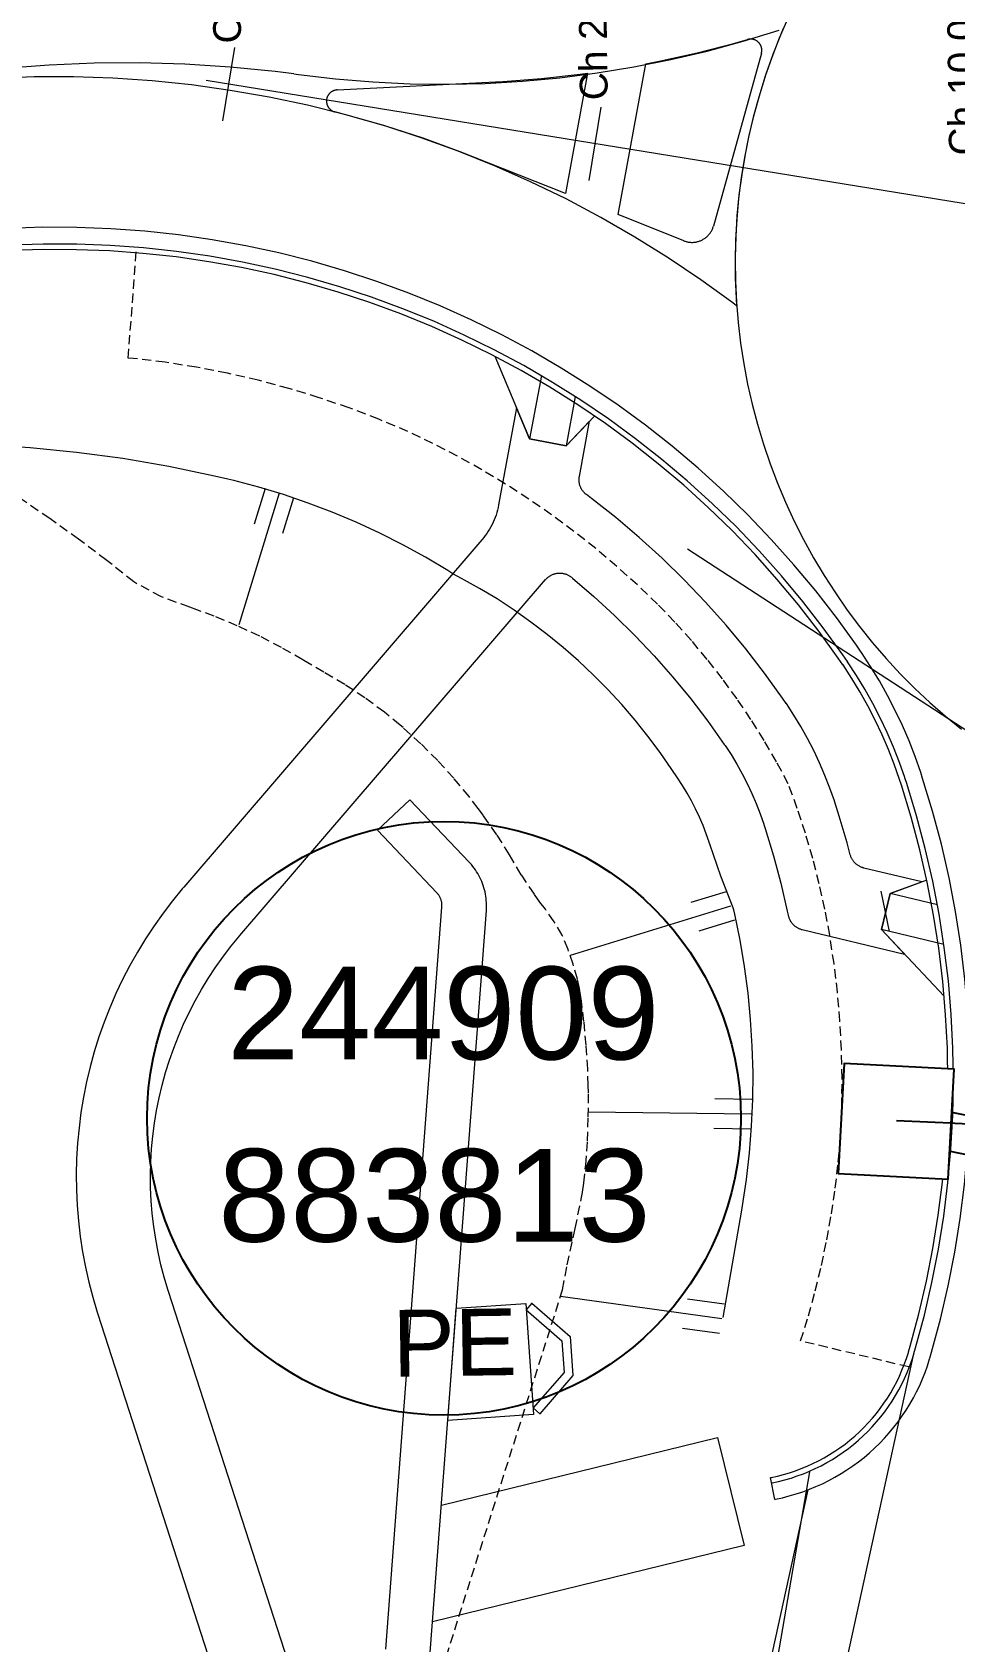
# Model space of a CAD drawing. Header units: metres. Extents: x 268878 to 269469, y 6087458 to 6088814.
# Drawn here: x 269120.67 to 269145.53, y 6087919.22 to 6087962.59 of the extents above; entities that cross this region are included whole.
import ezdxf
from ezdxf.enums import TextEntityAlignment as Align

# ---------------------------------------------------------------- set-up
doc = ezdxf.new("R2010")
doc.units = ezdxf.units.M
doc.linetypes.add('DASHED2', pattern=[0.375, 0.25, -0.125])
doc.linetypes.add('IE Trench LV', pattern=[6.5, 5, -1.5])
doc.layers.get('0').update_dxf_attribs({"color": 6})
doc.layers.add('Cadastre Developer_SP_NEW', color=2, linetype='Continuous', lineweight=5)
for name, color, linetype in [('Duct_SP_NEW', 2, 'Continuous'), ('Equip_SP_SL_NEW', 2, 'Continuous'), ('Mains_LV_New_R9', 2, 'Continuous'), ('Notes_SL_MISC', 7, 'Continuous'), ('Notes_SP_MISC', 7, 'Continuous'), ('SupportsUG_SP_LV_SL_NEW', 2, 'Continuous'), ('Trench_SP_NEW', 2, 'Continuous')]:
    doc.layers.add(name, color=color, linetype=linetype)
doc.styles.add('AGI32-Arial', font='arial.ttf')
doc.styles.add('POLE_LABEL', font='arial.ttf')
doc.styles.add('SL_LABEL', font='arial.ttf')
doc.styles.get("Standard").update_dxf_attribs({"font": 'arial.ttf'})
doc.linetypes.add('Cable 4', pattern='A,5.25,-0.1,["o",Standard,S=2,R=0,X=1.2,Y=-0.7],-4', length=9.35)

# ---------------------------------------------------------------- blocks, each defined once
blk = doc.blocks.new('COLUMN_NEW')
for tag, height, flags, p in [('ASSET_NUM', 2.5, 8, (2, 2)), ('STREETNAME', 0.2, 9, (1.5, -2)), ('LOCATION', 0.2, 9, (1.5, -2.2)), ('NOTES', 0.2, 9, (1.5, -2.4)), ('LABEL_ALIGNMENT', 0.2, 9, (1.5, -2.6)), ('Z', 0.2, 1, (1.5, -2.8))]:
    blk.add_attdef(tag, text='', height=height, dxfattribs=dict(flags=flags)).set_placement(p, align=Align.MIDDLE_LEFT)
blk.add_wipeout([(-1.485, -1.485), (1.485, -1.485), (1.485, 1.485), (-1.485, 1.485)])
at = {"lineweight": -3}
blk.add_lwpolyline([(-1.485, -1.485), (1.485, -1.485), (1.485, 1.485), (-1.485, 1.485)], close=True, dxfattribs=at)
at = {"style": 'POLE_LABEL', "flags": 9}
blk.add_attdef('STRUCTURE_PLANT_NUMBER', text='', height=0.2, dxfattribs=at).set_placement((1.5, 0.242), align=Align.MIDDLE_LEFT)
at = {"flags": 9}
for tag, p in [('STREET_CODE', (1.5, 0)), ('OWNED_BY', (1.5, -0.4)), ('COLUMN_TYPE', (1.5, -0.2)), ('OPERATED_BY', (1.5, -0.6)), ('MAINTAINED_BY', (1.5, -0.8)), ('STATE', (1.5, -1)), ('USAGE', (1.5, -1.2)), ('LEGEND', (1.5, -1.4)), ('SUBURB', (1.5, -1.8)), ('PARENT', (1.5, -1.6))]:
    blk.add_attdef(tag, text='', height=0.2, dxfattribs=at).set_placement(p, align=Align.MIDDLE_LEFT)
blk = doc.blocks.new('SL_LANTERN_NEW')
blk.add_line((0, 0), (0, 0))
for tag, p, flags in [('Z', (0, 0), 1), ('OPERATED_BY', (0, -9.607), 9)]:
    blk.add_attdef(tag, p, '', height=0.2, dxfattribs=dict(flags=flags))
at = {"style": 'SL_LABEL', "flags": 9}
blk.add_attdef('STREET_CODE', text='', height=0.2, dxfattribs=at).set_placement((0, -0.2), align=Align.MIDDLE_LEFT)
for tag, height, flags, p in [('CONSTRUCTED_VOLTAGE', 0.2, 9, (0, -0.4)), ('CONTROL_TYPE', 0.2, 9, (0, -0.6)), ('LANTERN_PURPOSE', 0.2, 9, (0, -0.8)), ('OPERATING_VOLTAGE', 0.2, 9, (0, -1.4)), ('LANTERN_TYPE', 0.2, 9, (0, -1)), ('NO_PHASES', 0.2, 9, (0, -1.2)), ('ORIENTATION', 0.2, 9, (0, -1.6)), ('OWNED_BY', 0.2, 9, (0, -1.8)), ('LNUMBER', 2.5, 8, (1.2, -2.8)), ('STATE', 0.2, 9, (0, -2)), ('USAGE', 0.2, 9, (0, -2.2)), ('CEXIST', 0.2, 9, (0, -2.4)), ('CNEW', 0.2, 9, (0, -2.6)), ('CNUMBER', 0.2, 9, (0, -2.8)), ('CREMOVE', 0.2, 9, (0, -3)), ('CREPLACE', 0.2, 9, (0, -3.2)), ('LKINGHEIGHT', 0.2, 9, (0, -3.4)), ('LBRACKET', 0.2, 9, (0, -3.6)), ('LBRACKETVOCAB', 0.2, 9, (0, -3.8)), ('LCATEGORY', 0.2, 9, (0, -4)), ('LCHARGE1', 0.2, 9, (0, -4.2)), ('LCHARGE1PERCENT', 0.2, 9, (0, -4.4)), ('LCHARGE2', 0.2, 9, (0, -4.6)), ('LCHARGE2PERCENT', 0.2, 9, (0, -4.8)), ('LCHARGE3', 0.2, 9, (0, -5)), ('LCHARGE3PERCENT', 0.2, 9, (0, -5.2)), ('LEXIST', 0.2, 9, (0, -5.4)), ('LLAMP', 0.2, 9, (0, -5.6)), ('LLAMPVOCAB', 0.2, 9, (0, -5.8)), ('LMAST', 0.2, 9, (0, -6)), ('LMASTVOCAB', 0.2, 9, (0, -6.2)), ('LNEW', 0.2, 9, (0, -6.4)), ('LANTNUMBER', 0.2, 9, (0, -6.6)), ('LOUTREACH', 0.2, 9, (0, -7)), ('LOUTREACHVOCAB', 0.2, 9, (0, -7.2)), ('LRATECODE', 0.2, 9, (0, -7.4)), ('LREMOVE', 0.2, 9, (0, -7.6)), ('LREPLACE', 0.2, 9, (0, -7.8)), ('LTYPE', 0.2, 9, (0, -8)), ('LTYPEVOCAB', 0.2, 9, (0, -8.2)), ('SUBURB', 0.2, 9, (0, -8.6)), ('LEGEND', 0.2, 9, (0, -8.4)), ('STREETNAME', 0.2, 9, (0, -8.8)), ('LOCATION', 0.2, 9, (0, -9)), ('NOTES', 0.2, 9, (0, -9.2)), ('MAINTAINED_BY', 0.2, 9, (0, -9.863))]:
    blk.add_attdef(tag, text='', height=height, dxfattribs=dict(flags=flags)).set_placement(p, align=Align.MIDDLE_LEFT)
blk.add_wipeout([(0, 6.468), (1.458, 5.676), (2.25, 4.218), (1.458, 2.759), (0, 1.865), (-1.459, 2.759), (-2.25, 4.218), (-1.459, 5.676)])
for p, q in [((0, 5.718), (0, 6.468)), ((-1.459, 5.676), (-1.061, 5.278)), ((1.458, 5.676), (1.06, 5.278)), ((-2.25, 4.218), (-1.5, 4.218)), ((1.5, 4.218), (2.25, 4.218)), ((-1.459, 2.759), (-1.061, 3.157)), ((1.458, 2.759), (1.06, 3.157)), ((0, 0), (0, 2.721))]:
    blk.add_line(p, q)
blk.add_circle((0, 4.218), 1.5)
at = {"style": 'SL_LABEL', "flags": 8}
blk.add_attdef('ASSET_NUM', text='', height=2.5, dxfattribs=at).set_placement((2, 2), align=Align.MIDDLE_LEFT)

msp = doc.modelspace()

# ---------------------------------------------------------------- linework, layer by layer
at = {"layer": 'Cadastre Developer_SP_NEW', "color": 251, "linetype": 'Continuous', "lineweight": 0}
for p, q in [((269136.45986, 6087957.67501), (269137.20916, 6087961.73985)), ((269140.31985, 6087962.02518), (269139.02754, 6087957.36789)), ((269155.58263, 6087956.38126), (269125.35379, 6087961.28889)), ((269128.88347, 6087961.03534), (269133.15223, 6087961.25371)), ((269135.63686, 6087961.48472), (269135.03893, 6087958.24106)), ((269135.03893, 6087958.24106), (269132.54295, 6087959.23538)), ((269138.22733, 6087956.97092), (269136.45986, 6087957.67501)), ((269133.13531, 6087953.85828), (269134.07452, 6087951.63026)), ((269134.38918, 6087953.33719), (269134.07452, 6087951.63026)), ((269135.30245, 6087952.77532), (269135.05796, 6087951.44898)), ((269135.05796, 6087951.44898), (269135.82368, 6087952.24895)), ((269134.07452, 6087951.63026), (269135.05796, 6087951.44898)), ((269127.32728, 6087950.1685), (269126.23517, 6087946.62346)), ((269126.94751, 6087950.29439), (269126.65303, 6087949.3385)), ((269127.70705, 6087950.04261), (269127.41257, 6087949.08672)), ((269148.4916, 6087942.04722), (269138.33169, 6087948.65734)), ((269130.84842, 6087941.90947), (269129.97726, 6087941.08419)), ((269132.44603, 6087940.22307), (269130.84842, 6087941.90947)), ((269131.57488, 6087939.39778), (269129.97726, 6087941.08419)), ((269144.77699, 6087939.74179), (269143.7878, 6087939.3848)), ((269139.37396, 6087939.42926), (269138.41804, 6087939.13487)), ((269143.53795, 6087939.44458), (269143.76512, 6087938.36199)), ((269143.7878, 6087939.3848), (269143.55507, 6087938.41225)), ((269145.06152, 6087939.08), (269143.7878, 6087939.3848)), ((269130.19961, 6087919.02098), (269131.71047, 6087939.01624)), ((269131.3962, 6087918.93057), (269132.90706, 6087938.92583)), ((269139.48356, 6087939.04448), (269135.16423, 6087937.71427)), ((269139.59317, 6087938.65969), (269138.63724, 6087938.3653)), ((269143.55507, 6087938.41225), (269145.24542, 6087936.61473)), ((269145.23625, 6087938.00995), (269143.55507, 6087938.41225)), ((269140.0611, 6087933.83448), (269139.06097, 6087933.84772)), ((269140.04731, 6087933.43463), (269135.6558, 6087933.49276)), ((269140.03351, 6087933.03478), (269139.03337, 6087933.04801)), ((269139.29309, 6087927.95472), (269139.79301, 6087930.84552)), ((269134.13508, 6087928.33873), (269133.98195, 6087928.16232)), ((269134.13508, 6087928.33873), (269135.16837, 6087927.44181)), ((269139.25169, 6087927.91696), (269134.9048, 6087928.52178)), ((269139.31524, 6087928.31197), (269138.32455, 6087928.44981)), ((269135.16837, 6087927.44181), (269135.24216, 6087926.39748)), ((269139.18814, 6087927.52195), (269138.19746, 6087927.65979)), ((269138.51028, 6087899.95456), (269144.41725, 6087926.93677)), ((269135.24216, 6087926.39748), (269134.34524, 6087925.36418)), ((269134.16883, 6087925.51731), (269134.34524, 6087925.36418)), ((269131.69627, 6087922.90174), (269139.14062, 6087924.72568)), ((269139.14062, 6087924.72568), (269139.85453, 6087921.81186)), ((269141.61843, 6087923.79596), (269137.52491, 6087900.12497)), ((269140.67966, 6087923.05583), (269140.56447, 6087923.64466)), ((269136.59175, 6087900.54305), (269141.57648, 6087923.31262)), ((269139.85453, 6087921.81186), (269131.45848, 6087919.75475))]:
    msp.add_line(p, q, dxfattribs=at)
at = {"layer": 'Cadastre Developer_SP_NEW', "color": 251, "linetype": 'DASHED2', "lineweight": 0}
for p, q in [((269123.25802, 6087953.80698), (269123.47877, 6087956.79885)), ((269123.40284, 6087953.80264), (269123.25802, 6087953.80698)), ((269124.24964, 6087953.69806), (269123.40284, 6087953.80264)), ((269125.09234, 6087953.56441), (269124.24964, 6087953.69806)), ((269125.92994, 6087953.40182), (269125.09234, 6087953.56441)), ((269126.76145, 6087953.2105), (269125.92994, 6087953.40182)), ((269127.58588, 6087952.99068), (269126.76145, 6087953.2105)), ((269128.40225, 6087952.74261), (269127.58588, 6087952.99068)), ((269129.2096, 6087952.46659), (269128.40225, 6087952.74261)), ((269130.00698, 6087952.16295), (269129.2096, 6087952.46659)), ((269130.79353, 6087951.832), (269130.00698, 6087952.16295)), ((269131.46774, 6087951.50944), (269130.79353, 6087951.832)), ((269132.13136, 6087951.16562), (269131.46774, 6087951.50944)), ((269132.78373, 6087950.80088), (269132.13136, 6087951.16562)), ((269133.42417, 6087950.4156), (269132.78373, 6087950.80088)), ((269134.05204, 6087950.01016), (269133.42417, 6087950.4156)), ((269134.66672, 6087949.58497), (269134.05204, 6087950.01016)), ((269135.26757, 6087949.14046), (269134.66672, 6087949.58497)), ((269135.85399, 6087948.67709), (269135.26757, 6087949.14046)), ((269136.42539, 6087948.19531), (269135.85399, 6087948.67709)), ((269136.98119, 6087947.69561), (269136.42539, 6087948.19531)), ((269137.52079, 6087947.17855), (269136.98119, 6087947.69561)), ((269137.98442, 6087946.69805), (269137.52079, 6087947.17855)), ((269138.43115, 6087946.20179), (269137.98442, 6087946.69805)), ((269138.86043, 6087945.69037), (269138.43115, 6087946.20179)), ((269139.27175, 6087945.16439), (269138.86043, 6087945.69037)), ((269139.66463, 6087944.6245), (269139.27175, 6087945.16439)), ((269140.03858, 6087944.07133), (269139.66463, 6087944.6245)), ((269140.39316, 6087943.50555), (269140.03858, 6087944.07133)), ((269140.72794, 6087942.92783), (269140.39316, 6087943.50555)), ((269141.04261, 6087942.33873), (269140.72794, 6087942.92783)), ((269141.28521, 6087941.67601), (269141.04261, 6087942.33873)), ((269141.5056, 6087941.00559), (269141.28521, 6087941.67601)), ((269141.70355, 6087940.32819), (269141.5056, 6087941.00559)), ((269141.87883, 6087939.64458), (269141.70355, 6087940.32819)), ((269142.03125, 6087938.95552), (269141.87883, 6087939.64458)), ((269142.16062, 6087938.26185), (269142.03125, 6087938.95552)), ((269142.27688, 6087937.494), (269142.16062, 6087938.26185)), ((269142.36832, 6087936.72279), (269142.27688, 6087937.494)), ((269142.43487, 6087935.94904), (269142.36832, 6087936.72279)), ((269142.47644, 6087935.17355), (269142.43487, 6087935.94904)), ((269142.49299, 6087934.39712), (269142.47644, 6087935.17355)), ((269142.4845, 6087933.62055), (269142.49299, 6087934.39712)), ((269142.451, 6087932.84469), (269142.4845, 6087933.62055)), ((269142.39108, 6087932.14247), (269142.451, 6087932.84469)), ((269142.30973, 6087931.44241), (269142.39108, 6087932.14247)), ((269142.20703, 6087930.74516), (269142.30973, 6087931.44241)), ((269142.08306, 6087930.05138), (269142.20703, 6087930.74516)), ((269141.93794, 6087929.36172), (269142.08306, 6087930.05138)), ((269141.77181, 6087928.67681), (269141.93794, 6087929.36172)), ((269141.58483, 6087927.99729), (269141.77181, 6087928.67681)), ((269134.13508, 6087928.33873), (269134.13444, 6087928.34772)), ((269141.37714, 6087927.32384), (269141.58483, 6087927.99729)), ((269144.2926, 6087926.62247), (269141.37714, 6087927.32384)), ((269134.34524, 6087925.36418), (269134.34588, 6087925.35518))]:
    msp.add_line(p, q, dxfattribs=at)
at = {"layer": 'Cadastre Developer_SP_NEW', "color": 251, "linetype": 'Continuous', "lineweight": 0}
for points in [[(269141.01949, 6087962.93988, 0), (269140.7993, 6087962.42664, 0), (269140.59716, 6087961.90602, 0), (269140.41332, 6087961.37867, 0), (269140.24798, 6087960.84523, 0), (269140.10137, 6087960.30634, 0), (269139.97365, 6087959.76266, 0), (269139.86499, 6087959.21486, 0), (269139.77551, 6087958.6636, 0), (269139.70532, 6087958.10955, 0), (269139.65451, 6087957.55339, 0), (269139.62315, 6087956.99579, 0), (269139.61126, 6087956.43744, 0), (269139.61886, 6087955.87901, 0), (269139.64595, 6087955.32119, 0), (269139.69249, 6087954.76466, 0), (269139.75842, 6087954.21009, 0), (269139.84367, 6087953.65815, 0), (269139.94813, 6087953.10953, 0), (269140.07167, 6087952.56489, 0), (269140.21415, 6087952.02489, 0), (269140.37538, 6087951.4902, 0), (269140.55518, 6087950.96145, 0), (269140.75331, 6087950.4393, 0), (269140.96956, 6087949.92439, 0), (269141.20364, 6087949.41733, 0), (269141.45527, 6087948.91876, 0), (269141.72415, 6087948.42927, 0), (269142.00995, 6087947.94946, 0), (269142.31232, 6087947.47992, 0), (269142.63089, 6087947.02121, 0), (269142.96528, 6087946.57391, 0), (269143.31507, 6087946.13855, 0), (269143.67984, 6087945.71565, 0), (269144.05916, 6087945.30575, 0), (269144.45254, 6087944.90934, 0), (269144.85952, 6087944.52689, 0), (269145.2796, 6087944.15888, 0), (269145.71227, 6087943.80576, 0)], [(269140.90874, 6087962.6889, 0), (269140.83345, 6087962.51058, 0), (269140.62836, 6087961.99112, 0), (269140.44153, 6087961.46482, 0), (269140.27318, 6087960.93232, 0), (269140.12351, 6087960.39427, 0), (269139.99271, 6087959.85133, 0), (269139.88095, 6087959.30415, 0), (269139.78834, 6087958.7534, 0), (269139.71501, 6087958.19976, 0), (269139.66105, 6087957.6439, 0), (269139.62653, 6087957.08649, 0), (269139.61147, 6087956.52821, 0), (269139.61591, 6087955.96975, 0), (269139.63984, 6087955.41179, 0), (269139.65267, 6087955.21865, 0), (269139.65267, 6087955.21865, 0), (269139.55039, 6087955.29586, 0), (269138.69142, 6087955.91824, 0), (269137.81126, 6087956.51027, 0), (269136.91098, 6087957.07123, 0), (269135.99166, 6087957.60042, 0), (269135.05444, 6087958.09721, 0), (269134.10045, 6087958.56098, 0), (269133.13086, 6087958.99118, 0), (269132.14684, 6087959.38728, 0), (269131.1496, 6087959.74879, 0), (269130.14035, 6087960.07528, 0), (269129.12032, 6087960.36635, 0), (269128.09076, 6087960.62165, 0), (269127.05291, 6087960.84086, 0), (269126.00804, 6087961.02371, 0), (269124.95743, 6087961.16999, 0), (269123.90235, 6087961.27951, 0), (269122.8441, 6087961.35214, 0), (269121.78395, 6087961.3878, 0), (269120.7232, 6087961.38643, 0), (269119.66315, 6087961.34805, 0)], [(269127.72345, 6087961.46861, 0), (269127.84233, 6087961.45226, 0), (269128.84461, 6087961.3343, 0), (269129.85039, 6087961.25139, 0), (269130.85845, 6087961.20363, 0), (269131.86757, 6087961.19108, 0), (269132.87651, 6087961.21376, 0), (269133.88404, 6087961.27164, 0), (269134.88894, 6087961.36464, 0), (269135.88999, 6087961.49266, 0), (269136.88595, 6087961.65553, 0), (269137.87562, 6087961.85307, 0), (269138.8578, 6087962.08502, 0), (269139.83128, 6087962.35111, 0), (269140.79489, 6087962.65101, 0)], [(269137.20916, 6087961.73985, 0), (269137.56339, 6087961.80924, 0), (269138.586, 6087962.03459, 0), (269139.60013, 6087962.29549, 0), (269139.9475, 6087962.3936, 0)], [(269140.31985, 6087962.02518, 0), (269140.32096, 6087962.02929, 0), (269140.32344, 6087962.03946, 0), (269140.32556, 6087962.04972, 0), (269140.32733, 6087962.06004, 0), (269140.32873, 6087962.07041, 0), (269140.32977, 6087962.08083, 0), (269140.33044, 6087962.09128, 0), (269140.33075, 6087962.10175, 0), (269140.3307, 6087962.11222, 0), (269140.33028, 6087962.12269, 0), (269140.32949, 6087962.13313, 0), (269140.32834, 6087962.14354, 0), (269140.32683, 6087962.1539, 0), (269140.32496, 6087962.1642, 0), (269140.32272, 6087962.17443, 0), (269140.32014, 6087962.18458, 0), (269140.3172, 6087962.19463, 0), (269140.31391, 6087962.20457, 0), (269140.31028, 6087962.21439, 0), (269140.3063, 6087962.22408, 0), (269140.30199, 6087962.23362, 0), (269140.29735, 6087962.24301, 0), (269140.29239, 6087962.25223, 0), (269140.2871, 6087962.26127, 0), (269140.28151, 6087962.27012, 0), (269140.2756, 6087962.27877, 0), (269140.2694, 6087962.28721, 0), (269140.26291, 6087962.29543, 0), (269140.25614, 6087962.30341, 0), (269140.24909, 6087962.31116, 0), (269140.24178, 6087962.31865, 0), (269140.23421, 6087962.32588, 0), (269140.22639, 6087962.33285, 0), (269140.21833, 6087962.33954, 0), (269140.21005, 6087962.34594, 0), (269140.20154, 6087962.35205, 0), (269140.19283, 6087962.35786, 0), (269140.18392, 6087962.36336, 0), (269140.17482, 6087962.36855, 0), (269140.16555, 6087962.37342, 0), (269140.15612, 6087962.37796, 0), (269140.14653, 6087962.38216, 0), (269140.1368, 6087962.38604, 0), (269140.12694, 6087962.38956, 0), (269140.11696, 6087962.39275, 0), (269140.10688, 6087962.39558, 0), (269140.09671, 6087962.39806, 0), (269140.08645, 6087962.40018, 0), (269140.07613, 6087962.40195, 0), (269140.06576, 6087962.40335, 0), (269140.05534, 6087962.40439, 0), (269140.04489, 6087962.40506, 0), (269140.03442, 6087962.40537, 0), (269140.02395, 6087962.40532, 0), (269140.01348, 6087962.4049, 0), (269140.00304, 6087962.40411, 0), (269139.99263, 6087962.40296, 0), (269139.98227, 6087962.40145, 0), (269139.97197, 6087962.39957, 0), (269139.96174, 6087962.39734, 0), (269139.95159, 6087962.39476, 0), (269139.9475, 6087962.3936, 0)], [(269127.72345, 6087961.46861, 0), (269127.22043, 6087961.53079, 0), (269126.00466, 6087961.65069, 0), (269124.78544, 6087961.72809, 0), (269123.56427, 6087961.76289, 0), (269122.34262, 6087961.75506, 0), (269121.122, 6087961.70459, 0), (269119.90387, 6087961.61155, 0), (269118.68974, 6087961.47606, 0), (269117.48108, 6087961.29828, 0), (269116.27935, 6087961.07842, 0), (269115.08603, 6087960.81676, 0), (269113.90257, 6087960.51361, 0), (269112.73042, 6087960.16935, 0), (269112.24778, 6087960.01455, 0)], [(269133.15223, 6087961.25371, 0), (269133.35277, 6087961.26464, 0), (269134.39695, 6087961.34337, 0), (269135.43775, 6087961.4585, 0), (269135.63686, 6087961.48472, 0)], [(269128.88347, 6087961.03534, 0), (269128.88151, 6087961.03523, 0), (269128.87107, 6087961.03445, 0), (269128.86066, 6087961.0333, 0), (269128.8503, 6087961.03179, 0), (269128.84, 6087961.02991, 0), (269128.82977, 6087961.02768, 0), (269128.81962, 6087961.02509, 0), (269128.80957, 6087961.02215, 0), (269128.79963, 6087961.01887, 0), (269128.78981, 6087961.01523, 0), (269128.78012, 6087961.01126, 0), (269128.77058, 6087961.00695, 0), (269128.76119, 6087961.00231, 0), (269128.75197, 6087960.99734, 0), (269128.74293, 6087960.99206, 0), (269128.73408, 6087960.98646, 0), (269128.72543, 6087960.98056, 0), (269128.71699, 6087960.97436, 0), (269128.70877, 6087960.96787, 0), (269128.70079, 6087960.9611, 0), (269128.69304, 6087960.95405, 0), (269128.68555, 6087960.94674, 0), (269128.67831, 6087960.93917, 0), (269128.67135, 6087960.93135, 0), (269128.66466, 6087960.92329, 0), (269128.65826, 6087960.915, 0), (269128.65215, 6087960.9065, 0), (269128.64634, 6087960.89779, 0), (269128.64083, 6087960.88888, 0), (269128.63565, 6087960.87978, 0), (269128.63078, 6087960.87051, 0), (269128.62624, 6087960.86108, 0), (269128.62203, 6087960.85149, 0), (269128.61816, 6087960.84176, 0), (269128.61463, 6087960.8319, 0), (269128.61145, 6087960.82192, 0), (269128.60861, 6087960.81184, 0), (269128.60614, 6087960.80167, 0), (269128.60401, 6087960.79141, 0), (269128.60225, 6087960.78109, 0), (269128.60085, 6087960.77071, 0), (269128.59981, 6087960.76029, 0), (269128.59913, 6087960.74985, 0), (269128.59882, 6087960.73938, 0), (269128.59888, 6087960.72891, 0), (269128.5993, 6087960.71844, 0), (269128.60008, 6087960.708, 0), (269128.60123, 6087960.69759, 0), (269128.60275, 6087960.68723, 0), (269128.60462, 6087960.67693, 0), (269128.60685, 6087960.6667, 0), (269128.60944, 6087960.65655, 0), (269128.61238, 6087960.6465, 0), (269128.61567, 6087960.63656, 0), (269128.6193, 6087960.62674, 0), (269128.62327, 6087960.61705, 0), (269128.62758, 6087960.60751, 0), (269128.63222, 6087960.59812, 0), (269128.63719, 6087960.5889, 0), (269128.64247, 6087960.57986, 0), (269128.64807, 6087960.57101, 0), (269128.65397, 6087960.56236, 0), (269128.66017, 6087960.55392, 0), (269128.66666, 6087960.5457, 0), (269128.67343, 6087960.53772, 0), (269128.68048, 6087960.52997, 0), (269128.68779, 6087960.52248, 0), (269128.69537, 6087960.51524, 0), (269128.70318, 6087960.50828, 0), (269128.71124, 6087960.50159, 0), (269128.71953, 6087960.49519, 0), (269128.72803, 6087960.48908, 0), (269128.73674, 6087960.48327, 0), (269128.74565, 6087960.47777, 0), (269128.75475, 6087960.47258, 0), (269128.76402, 6087960.46771, 0), (269128.77346, 6087960.46317, 0), (269128.78304, 6087960.45896, 0), (269128.79277, 6087960.45509, 0), (269128.80263, 6087960.45156, 0), (269128.81261, 6087960.44838, 0), (269128.82269, 6087960.44555, 0), (269128.82459, 6087960.44505, 0)], [(269132.54295, 6087959.23538, 0), (269132.19844, 6087959.37018, 0), (269131.20474, 6087959.73227, 0), (269130.19901, 6087960.05947, 0), (269129.18247, 6087960.35136, 0), (269128.82459, 6087960.44505, 0)], [(269143.01187, 6087945.88322, 0), (269142.88196, 6087946.07181, 0), (269142.34585, 6087946.81486, 0), (269141.78415, 6087947.53874, 0), (269141.19752, 6087948.24257, 0), (269140.58668, 6087948.92551, 0), (269139.95239, 6087949.5867, 0), (269139.2954, 6087950.22537, 0), (269138.61652, 6087950.84071, 0), (269137.91659, 6087951.43198, 0), (269137.19644, 6087951.99847, 0), (269136.45696, 6087952.53948, 0), (269135.69906, 6087953.05435, 0), (269134.92364, 6087953.54246, 0), (269134.13167, 6087954.00321, 0), (269133.32409, 6087954.43604, 0), (269132.5019, 6087954.84042, 0), (269131.6661, 6087955.21586, 0), (269130.81771, 6087955.56191, 0), (269129.95776, 6087955.87813, 0), (269129.08729, 6087956.16415, 0), (269128.20737, 6087956.41962, 0), (269127.31908, 6087956.64422, 0), (269126.42348, 6087956.83769, 0), (269125.52168, 6087956.99978, 0), (269124.61477, 6087957.1303, 0), (269123.70386, 6087957.22909, 0), (269122.79006, 6087957.29603, 0), (269121.87447, 6087957.33103, 0), (269120.95823, 6087957.33406, 0), (269120.04243, 6087957.30512, 0)], [(269138.22733, 6087956.97092, 0), (269138.22837, 6087956.9705, 0), (269138.24797, 6087956.96313, 0), (269138.26782, 6087956.95645, 0), (269138.28788, 6087956.95046, 0), (269138.30815, 6087956.94517, 0), (269138.32859, 6087956.9406, 0), (269138.34917, 6087956.93674, 0), (269138.36988, 6087956.93361, 0), (269138.39068, 6087956.93119, 0), (269138.41156, 6087956.92951, 0), (269138.43248, 6087956.92855, 0), (269138.45342, 6087956.92833, 0), (269138.47436, 6087956.92883, 0), (269138.49526, 6087956.93007, 0), (269138.51611, 6087956.93204, 0), (269138.53688, 6087956.93473, 0), (269138.55754, 6087956.93814, 0), (269138.57808, 6087956.94228, 0), (269138.59845, 6087956.94713, 0), (269138.61864, 6087956.95268, 0), (269138.63863, 6087956.95894, 0), (269138.65838, 6087956.96589, 0), (269138.67788, 6087956.97353, 0), (269138.69711, 6087956.98184, 0), (269138.71603, 6087956.99082, 0), (269138.73462, 6087957.00045, 0), (269138.75287, 6087957.01073, 0), (269138.77075, 6087957.02164, 0), (269138.78824, 6087957.03316, 0), (269138.80531, 6087957.04529, 0), (269138.82195, 6087957.058, 0), (269138.83814, 6087957.07129, 0), (269138.85385, 6087957.08514, 0), (269138.86907, 6087957.09953, 0), (269138.88378, 6087957.11443, 0), (269138.89796, 6087957.12985, 0), (269138.91159, 6087957.14574, 0), (269138.92466, 6087957.16211, 0), (269138.93715, 6087957.17892, 0), (269138.94905, 6087957.19615, 0), (269138.96034, 6087957.21379, 0), (269138.971, 6087957.23182, 0), (269138.98103, 6087957.2502, 0), (269138.99042, 6087957.26893, 0), (269138.99914, 6087957.28797, 0), (269139.00719, 6087957.3073, 0), (269139.01457, 6087957.3269, 0), (269139.02125, 6087957.34675, 0), (269139.02724, 6087957.36682, 0), (269139.02754, 6087957.36789, 0)], [(269142.64017, 6087945.62956, 0), (269142.51448, 6087945.81207, 0), (269141.98766, 6087946.54244, 0), (269141.43568, 6087947.25399, 0), (269140.8592, 6087947.94583, 0), (269140.25893, 6087948.61714, 0), (269139.63559, 6087949.26709, 0), (269138.98995, 6087949.89489, 0), (269138.3228, 6087950.49977, 0), (269137.63494, 6087951.08101, 0), (269136.92721, 6087951.63788, 0), (269136.20048, 6087952.16971, 0), (269135.45564, 6087952.67586, 0), (269134.69358, 6087953.1557, 0), (269133.91524, 6087953.60866, 0), (269133.12157, 6087954.03417, 0), (269132.31353, 6087954.43173, 0), (269131.49211, 6087954.80085, 0), (269130.6583, 6087955.14107, 0), (269129.81313, 6087955.45199, 0), (269128.95763, 6087955.73322, 0), (269128.09283, 6087955.98443, 0), (269127.21979, 6087956.2053, 0), (269126.33957, 6087956.39556, 0), (269125.45325, 6087956.555, 0), (269124.56191, 6087956.6834, 0), (269123.66663, 6087956.78062, 0), (269122.7685, 6087956.84653, 0), (269121.86861, 6087956.88106, 0), (269120.96808, 6087956.88416, 0), (269120.06798, 6087956.85583, 0)], [(269142.51627, 6087945.54501, 0), (269142.39198, 6087945.72548, 0), (269141.86826, 6087946.45164, 0), (269141.31952, 6087947.15907, 0), (269140.74643, 6087947.84692, 0), (269140.14967, 6087948.51435, 0), (269139.52999, 6087949.16055, 0), (269138.88814, 6087949.78473, 0), (269138.22489, 6087950.38613, 0), (269137.54105, 6087950.96401, 0), (269136.83747, 6087951.51768, 0), (269136.11499, 6087952.04645, 0), (269135.3745, 6087952.54969, 0), (269134.61689, 6087953.02678, 0), (269133.8431, 6087953.47714, 0), (269133.05406, 6087953.90022, 0), (269132.25074, 6087954.2955, 0), (269131.43411, 6087954.66251, 0), (269130.60517, 6087955.0008, 0), (269129.76492, 6087955.30994, 0), (269128.91441, 6087955.58958, 0), (269128.05465, 6087955.83936, 0), (269127.18669, 6087956.05899, 0), (269126.3116, 6087956.24819, 0), (269125.43044, 6087956.40674, 0), (269124.54429, 6087956.53443, 0), (269123.65422, 6087956.63113, 0), (269122.76131, 6087956.6967, 0), (269121.86666, 6087956.73106, 0), (269120.97136, 6087956.73419, 0), (269120.07649, 6087956.70607, 0)], [(269135.60545, 6087950.12973, 0), (269135.59994, 6087950.13392, 0), (269135.58631, 6087950.14482, 0), (269135.57307, 6087950.15619, 0), (269135.56023, 6087950.16801, 0), (269135.54781, 6087950.18028, 0), (269135.53583, 6087950.19297, 0), (269135.5243, 6087950.20607, 0), (269135.51324, 6087950.21957, 0), (269135.50265, 6087950.23344, 0), (269135.49255, 6087950.24767, 0), (269135.48296, 6087950.26225, 0), (269135.47388, 6087950.27716, 0), (269135.46533, 6087950.29237, 0), (269135.45731, 6087950.30787, 0), (269135.44984, 6087950.32364, 0), (269135.44292, 6087950.33967, 0), (269135.43657, 6087950.35592, 0), (269135.43078, 6087950.37239, 0), (269135.42558, 6087950.38905, 0), (269135.42096, 6087950.40588, 0), (269135.41693, 6087950.42286, 0), (269135.4135, 6087950.43997, 0), (269135.41066, 6087950.45719, 0), (269135.40843, 6087950.4745, 0), (269135.4068, 6087950.49188, 0), (269135.40578, 6087950.5093, 0), (269135.40537, 6087950.52675, 0), (269135.40557, 6087950.5442, 0), (269135.40638, 6087950.56163, 0), (269135.40779, 6087950.57903, 0), (269135.40981, 6087950.59636, 0), (269135.41244, 6087950.61361, 0), (269135.41365, 6087950.62043, 0), (269135.68765, 6087952.10684, 0), (269135.05796, 6087951.44898, 0), (269134.07452, 6087951.63026, 0), (269133.72079, 6087952.4694, 0), (269133.23883, 6087949.85486, 0), (269133.23819, 6087949.8514, 0), (269133.22421, 6087949.783, 0), (269133.20786, 6087949.71513, 0), (269133.18915, 6087949.64788, 0), (269133.16811, 6087949.58131, 0), (269133.14475, 6087949.51553, 0), (269133.11912, 6087949.4506, 0), (269133.09123, 6087949.3866, 0), (269133.06112, 6087949.32361, 0), (269133.02884, 6087949.26172, 0), (269132.99442, 6087949.20098, 0), (269132.95789, 6087949.14149, 0), (269132.91932, 6087949.08331, 0), (269132.87873, 6087949.02651, 0), (269132.83619, 6087948.97116, 0), (269132.79174, 6087948.91733, 0), (269132.78945, 6087948.91465, 0), (269124.7512, 6087939.55168, 0), (269124.71386, 6087939.50797, 0), (269124.44815, 6087939.18417, 0), (269124.19391, 6087938.8513, 0), (269123.95144, 6087938.50976, 0), (269123.72104, 6087938.15997, 0), (269123.50298, 6087937.80234, 0), (269123.29754, 6087937.43733, 0), (269123.10497, 6087937.06536, 0), (269122.92549, 6087936.68691, 0), (269122.75933, 6087936.30242, 0), (269122.60668, 6087935.91236, 0), (269122.46775, 6087935.51722, 0), (269122.34269, 6087935.11747, 0), (269122.23166, 6087934.71359, 0), (269122.13478, 6087934.30609, 0), (269122.05219, 6087933.89546, 0), (269121.98399, 6087933.48219, 0), (269121.93024, 6087933.06679, 0), (269121.89103, 6087932.64977, 0), (269121.86639, 6087932.23164, 0), (269121.85636, 6087931.8129, 0), (269121.86095, 6087931.39407, 0), (269121.88016, 6087930.97565, 0), (269121.91395, 6087930.55816, 0), (269121.9623, 6087930.1421, 0), (269122.02513, 6087929.72798, 0), (269122.10238, 6087929.31631, 0), (269122.19395, 6087928.90758, 0), (269122.29973, 6087928.5023, 0), (269122.41959, 6087928.10096, 0), (269122.43713, 6087928.04621, 0), (269126.60645, 6087915.13969, 0)], [(269125.94192, 6087950.54756, 0), (269125.5809, 6087950.63117, 0), (269124.35063, 6087950.88693, 0), (269123.11218, 6087951.09959, 0), (269121.86707, 6087951.26891, 0), (269120.6168, 6087951.39467, 0), (269119.36291, 6087951.47672, 0), (269118.99267, 6087951.49255, 0)], [(269132.00405, 6087947.99982, 0), (269131.86733, 6087948.08534, 0), (269131.26766, 6087948.44275, 0), (269130.65589, 6087948.77901, 0), (269130.03276, 6087949.09372, 0), (269129.39902, 6087949.38649, 0), (269128.75545, 6087949.65697, 0), (269128.10283, 6087949.90482, 0), (269127.44196, 6087950.12974, 0), (269126.77364, 6087950.33146, 0), (269126.09869, 6087950.50974, 0), (269125.94192, 6087950.54756, 0)], [(269139.57698, 6087938.94346, 0), (269139.55618, 6087938.99479, 0), (269139.22949, 6087939.84566, 0), (269138.9327, 6087940.70741, 0), (269138.91564, 6087940.7601, 0), (269138.91449, 6087940.76358, 0), (269138.83439, 6087940.99256, 0), (269138.74635, 6087941.21861, 0), (269138.65047, 6087941.44145, 0), (269138.54687, 6087941.6608, 0), (269138.43568, 6087941.87641, 0), (269138.31704, 6087942.088, 0), (269138.19108, 6087942.29533, 0), (269138.05796, 6087942.49813, 0), (269138.0559, 6087942.50116, 0), (269137.90844, 6087942.72602, 0), (269137.59369, 6087943.17988, 0), (269137.26328, 6087943.62247, 0), (269136.91764, 6087944.05326, 0), (269136.55717, 6087944.47172, 0), (269136.18231, 6087944.87735, 0), (269135.79353, 6087945.26966, 0), (269135.39129, 6087945.64815, 0), (269134.97609, 6087946.01238, 0), (269134.54843, 6087946.36189, 0), (269134.10883, 6087946.69626, 0), (269133.65783, 6087947.01509, 0), (269133.19598, 6087947.31799, 0), (269132.72384, 6087947.60458, 0), (269132.24198, 6087947.87452, 0), (269132.00405, 6087947.99982, 0)], [(269144.18646, 6087942.49817, 0), (269144.1844, 6087942.50442, 0), (269144.04033, 6087942.91626, 0), (269143.88198, 6087943.32282, 0), (269143.70954, 6087943.72361, 0), (269143.52322, 6087944.11814, 0), (269143.32324, 6087944.50592, 0), (269143.10984, 6087944.88648, 0), (269142.8833, 6087945.25937, 0), (269142.64388, 6087945.62413, 0), (269142.64017, 6087945.62956, 0)], [(269144.61383, 6087942.6391, 0), (269144.61169, 6087942.64557, 0), (269144.46244, 6087943.07224, 0), (269144.29839, 6087943.49344, 0), (269144.11974, 6087943.90865, 0), (269143.9267, 6087944.31738, 0), (269143.71952, 6087944.71912, 0), (269143.49845, 6087945.11339, 0), (269143.26375, 6087945.4997, 0), (269143.01571, 6087945.87758, 0), (269143.01187, 6087945.88322, 0)], [(269144.04401, 6087942.4512, 0), (269144.04197, 6087942.45737, 0), (269143.89963, 6087942.86427, 0), (269143.74318, 6087943.26595, 0), (269143.57281, 6087943.66193, 0), (269143.38872, 6087944.05172, 0), (269143.19114, 6087944.43485, 0), (269142.98031, 6087944.81085, 0), (269142.75648, 6087945.17926, 0), (269142.51994, 6087945.53964, 0), (269142.51627, 6087945.54501, 0)], [(269132.90706, 6087938.92583, 0), (269132.90884, 6087938.95206, 0), (269132.91136, 6087939.01134, 0), (269132.91181, 6087939.07068, 0), (269132.91019, 6087939.13, 0), (269132.9065, 6087939.18922, 0), (269132.90075, 6087939.24828, 0), (269132.89294, 6087939.3071, 0), (269132.88308, 6087939.36561, 0), (269132.87118, 6087939.42375, 0), (269132.85726, 6087939.48143, 0), (269132.84134, 6087939.53859, 0), (269132.82343, 6087939.59516, 0), (269132.80356, 6087939.65108, 0), (269132.78175, 6087939.70626, 0), (269132.75803, 6087939.76065, 0), (269132.73242, 6087939.81418, 0), (269132.70496, 6087939.86678, 0), (269132.67568, 6087939.91839, 0), (269132.64462, 6087939.96895, 0), (269132.61182, 6087940.0184, 0), (269132.5773, 6087940.06667, 0), (269132.54113, 6087940.1137, 0), (269132.50333, 6087940.15944, 0), (269132.46396, 6087940.20384, 0), (269132.44603, 6087940.22307, 0)], [(269131.71047, 6087939.01624, 0), (269131.711, 6087939.02396, 0), (269131.71174, 6087939.04139, 0), (269131.71187, 6087939.05885, 0), (269131.7114, 6087939.07629, 0), (269131.71031, 6087939.09371, 0), (269131.70862, 6087939.11108, 0), (269131.70632, 6087939.12838, 0), (269131.70342, 6087939.14559, 0), (269131.69992, 6087939.16269, 0), (269131.69583, 6087939.17965, 0), (269131.69114, 6087939.19647, 0), (269131.68588, 6087939.21311, 0), (269131.68003, 6087939.22955, 0), (269131.67362, 6087939.24578, 0), (269131.66664, 6087939.26178, 0), (269131.65911, 6087939.27752, 0), (269131.65103, 6087939.29299, 0), (269131.64242, 6087939.30817, 0), (269131.63329, 6087939.32304, 0), (269131.62364, 6087939.33759, 0), (269131.61349, 6087939.35178, 0), (269131.60285, 6087939.36562, 0), (269131.59173, 6087939.37907, 0), (269131.58015, 6087939.39213, 0), (269131.57488, 6087939.39778, 0)], [(269139.79301, 6087930.84552, 0), (269139.81345, 6087930.96585, 0), (269139.91938, 6087931.67704, 0), (269140.00043, 6087932.3915, 0), (269140.05649, 6087933.10835, 0), (269140.08751, 6087933.82672, 0), (269140.09343, 6087934.54574, 0), (269140.07425, 6087935.26452, 0), (269140.03, 6087935.9822, 0), (269139.96074, 6087936.6979, 0), (269139.86653, 6087937.41074, 0), (269139.74751, 6087938.11986, 0), (269139.60381, 6087938.82439, 0), (269139.57698, 6087938.94346, 0)], [(269132.09689, 6087928.20376, 0), (269133.96967, 6087928.33608, 0), (269134.18111, 6087925.34354, 0), (269131.86843, 6087925.18014, 0), (269132.09689, 6087928.20376, 0)], [(269133.98195, 6087928.16232, 0), (269134.94217, 6087927.32883, 0), (269135.00232, 6087926.47753, 0), (269134.16883, 6087925.51731, 0)], [(269140.56447, 6087923.64466, 0), (269140.5839, 6087923.64851, 0), (269140.7493, 6087923.68458, 0), (269140.91334, 6087923.7264, 0), (269141.07582, 6087923.77392, 0), (269141.23655, 6087923.82708, 0), (269141.39532, 6087923.88582, 0), (269141.55194, 6087923.95007, 0), (269141.70623, 6087924.01974, 0), (269141.85799, 6087924.09475, 0), (269142.00704, 6087924.17502, 0), (269142.1532, 6087924.26044, 0), (269142.29629, 6087924.3509, 0), (269142.43613, 6087924.44631, 0), (269142.57256, 6087924.54654, 0), (269142.70541, 6087924.65146, 0), (269142.83452, 6087924.76096, 0), (269142.95972, 6087924.8749, 0), (269143.08088, 6087924.99314, 0), (269143.19783, 6087925.11554, 0), (269143.31044, 6087925.24194, 0), (269143.41857, 6087925.3722, 0), (269143.52209, 6087925.50615, 0), (269143.62087, 6087925.64363, 0), (269143.71479, 6087925.78447, 0), (269143.80374, 6087925.92851, 0), (269143.88761, 6087926.07556, 0), (269143.96629, 6087926.22545, 0), (269144.0397, 6087926.378, 0), (269144.10774, 6087926.53301, 0), (269144.17032, 6087926.69031, 0), (269144.22738, 6087926.84969, 0), (269144.27884, 6087927.01097, 0), (269144.28449, 6087927.02995, 0)], [(269140.59327, 6087923.49745, 0), (269140.6133, 6087923.50142, 0), (269140.78381, 6087923.5386, 0), (269140.95293, 6087923.58172, 0), (269141.12043, 6087923.63071, 0), (269141.28613, 6087923.68552, 0), (269141.44981, 6087923.74607, 0), (269141.61128, 6087923.8123, 0), (269141.77034, 6087923.88413, 0), (269141.92679, 6087923.96147, 0), (269142.08045, 6087924.04421, 0), (269142.23113, 6087924.13227, 0), (269142.37865, 6087924.22554, 0), (269142.52282, 6087924.32389, 0), (269142.66347, 6087924.42722, 0), (269142.80042, 6087924.53539, 0), (269142.93352, 6087924.64828, 0), (269143.0626, 6087924.76574, 0), (269143.1875, 6087924.88764, 0), (269143.30807, 6087925.01382, 0), (269143.42416, 6087925.14413, 0), (269143.53564, 6087925.27842, 0), (269143.64236, 6087925.41651, 0), (269143.74419, 6087925.55824, 0), (269143.84102, 6087925.70344, 0), (269143.93272, 6087925.85193, 0), (269144.01918, 6087926.00353, 0), (269144.1003, 6087926.15806, 0), (269144.17598, 6087926.31532, 0), (269144.24612, 6087926.47513, 0), (269144.31064, 6087926.63729, 0), (269144.36946, 6087926.8016, 0), (269144.42252, 6087926.96787, 0), (269144.42834, 6087926.98744, 0)], [(269140.67966, 6087923.05583, 0), (269140.70149, 6087923.06014, 0), (269140.88736, 6087923.10068, 0), (269141.07169, 6087923.14767, 0), (269141.25427, 6087923.20107, 0), (269141.43488, 6087923.26081, 0), (269141.61329, 6087923.32682, 0), (269141.78929, 6087923.39901, 0), (269141.96267, 6087923.4773, 0), (269142.1332, 6087923.5616, 0), (269142.30069, 6087923.65179, 0), (269142.46493, 6087923.74778, 0), (269142.62573, 6087923.84943, 0), (269142.78287, 6087923.95664, 0), (269142.93618, 6087924.06927, 0), (269143.08546, 6087924.18718, 0), (269143.23054, 6087924.31022, 0), (269143.37123, 6087924.43826, 0), (269143.50737, 6087924.57113, 0), (269143.6388, 6087924.70866, 0), (269143.76534, 6087924.8507, 0), (269143.88684, 6087924.99707, 0), (269144.00317, 6087925.14759, 0), (269144.11417, 6087925.30208, 0), (269144.21971, 6087925.46035, 0), (269144.31966, 6087925.62221, 0), (269144.41391, 6087925.78745, 0), (269144.50233, 6087925.95589, 0), (269144.58481, 6087926.1273, 0), (269144.66127, 6087926.3015, 0), (269144.7316, 6087926.47825, 0), (269144.79572, 6087926.65735, 0), (269144.85354, 6087926.83858, 0), (269144.85989, 6087926.85991, 0)]]:
    msp.add_polyline3d(points, dxfattribs=at)
at = {"layer": 'Cadastre Developer_SP_NEW', "color": 251, "linetype": 'DASHED2', "lineweight": 0}
for points in [[(269134.96248, 6087928.70363, 0), (269135.08779, 6087929.37401, 0), (269135.30205, 6087930.3518, 0), (269135.49849, 6087931.33267, 0), (269135.53657, 6087931.5816, 0), (269135.58592, 6087932.06569, 0), (269135.63205, 6087932.71303, 0), (269135.6555, 6087933.36019, 0), (269135.65697, 6087934.00652, 0), (269135.65306, 6087934.21359, 0), (269135.63779, 6087934.65147, 0), (269135.59805, 6087935.29463, 0), (269135.53777, 6087935.9356, 0), (269135.45699, 6087936.57394, 0), (269135.41995, 6087936.82199, 0), (269135.36042, 6087937.07246, 0), (269135.24562, 6087937.47698, 0), (269135.10966, 6087937.87336, 0), (269134.94852, 6087938.259, 0), (269134.73536, 6087938.61887, 0), (269134.50001, 6087938.961, 0), (269134.3497, 6087939.14929, 0), (269134.20118, 6087939.36476, 0), (269133.84991, 6087939.88271, 0), (269133.5316, 6087940.42695, 0), (269133.19204, 6087940.96181, 0), (269132.82732, 6087941.48288, 0), (269132.68633, 6087941.67418, 0), (269132.44201, 6087941.99279, 0), (269132.03261, 6087942.48685, 0), (269131.59892, 6087942.96282, 0), (269131.14155, 6087943.41906, 0), (269130.66123, 6087943.85391, 0), (269130.58115, 6087943.92237, 0), (269130.15882, 6087944.26574, 0), (269129.63533, 6087944.65291, 0), (269129.09189, 6087945.01384, 0), (269128.52977, 6087945.34698, 0), (269127.9886, 6087945.65938, 0), (269127.9617, 6087945.67572, 0), (269127.38876, 6087946.00643, 0), (269126.79955, 6087946.3138, 0), (269126.19493, 6087946.59668, 0), (269125.57588, 6087946.85393, 0), (269125.10767, 6087947.02765, 0), (269124.91289, 6087947.10124, 0), (269124.15101, 6087947.37442, 0), (269123.40633, 6087947.77612, 0), (269122.67626, 6087948.35933, 0), (269121.92094, 6087948.92667, 0), (269121.14129, 6087949.48302, 0), (269120.33756, 6087950.03158, 0)], [(269130.2309, 6087900.23387, 0), (269130.73793, 6087903.66459, 0), (269131.82958, 6087918.82686, 0), (269134.96248, 6087928.70363, 0)]]:
    msp.add_polyline3d(points, dxfattribs=at)
at = {"layer": 'Mains_LV_New_R9', "linetype": 'Cable 4', "ltscale": 0.25}
msp.add_lwpolyline([(269152.81523, 6087994.49096), (269158.76927, 6087988.45131), (269155.27998, 6087981.52917), (269168.61173, 6087977.37159), (269169.04059, 6087970.43827), (269169.04059, 6087970.43827), (269169.04059, 6087970.43827), (269171.79978, 6087965.20774), (269171.79978, 6087965.20774), (269176.18221, 6087961.71384), (269176.18221, 6087961.71384), (269180.153, 6087959.14979), (269178.43811, 6087946.29414), (269171.52244, 6087944.62459), (269171.52244, 6087944.62459), (269165.32941, 6087941.31526), (269165.32941, 6087941.31526), (269160.33271, 6087936.33087), (269160.33271, 6087936.33087), (269156.30635, 6087930.76274), (269143.95716, 6087933.26251)], dxfattribs=at)
at = {"layer": 'Notes_SL_MISC', "linetype": 'Continuous'}
msp.add_circle((269131.76606, 6087933.32384), 8, dxfattribs=at)
at = {"layer": 'Notes_SP_MISC', "color": 251, "linetype": 'Continuous', "lineweight": 0}
for p, q in [((269125.8081, 6087960.20204), (269126.1286, 6087962.17619)), ((269135.67886, 6087958.59953), (269135.99936, 6087960.57368))]:
    msp.add_line(p, q, dxfattribs=at)
at = {"layer": 'Trench_SP_NEW', "linetype": 'IE Trench LV', "ltscale": 0.5, "flags": 128}
msp.add_lwpolyline([(269152.81523, 6087994.49096), (269158.76927, 6087988.45131), (269155.27998, 6087981.52917), (269168.61173, 6087977.37159), (269169.04059, 6087970.43827), (269171.79978, 6087965.20774), (269176.65138, 6087961.51903), (269180.153, 6087959.14979), (269178.43811, 6087946.29414), (269173.82598, 6087945.65599), (269169.29599, 6087944.08708), (269163.83018, 6087940.2676), (269159.0867, 6087935.02964), (269156.30635, 6087930.76274), (269143.95716, 6087933.26251)], dxfattribs=at)

# ---------------------------------------------------------------- texts
at = {"layer": 'Notes_SL_MISC', "color": 2, "linetype": 'Continuous'}
msp.add_text('PE', height=1.8, rotation=0.8319, dxfattribs=at).set_placement((269130.39281, 6087926.35789, 19998))
at = {"layer": 'Notes_SP_MISC', "color": 251, "linetype": 'Continuous', "lineweight": 0, "char_height": 0.75, "attachment_point": 1, "rotation": 90.780114, "style": 'AGI32-Arial'}
for s, insert in [('Ch 30.0', (269125.551, 6087962.28169)), ('Ch 20.0', (269135.42949, 6087960.75258)), ('Ch 10.0', (269145.37572, 6087959.2662))]:
    msp.add_mtext(s, dxfattribs=dict(at, insert=insert))

# ---------------------------------------------------------------- next in the draw order: wipeouts: each hides what was drawn before it
at = {"linetype": 'IE Trench LV'}
msp.add_wipeout([(269144.06032, 6087933.77218), (269143.85399, 6087932.75285), (269156.20318, 6087930.25308), (269156.40952, 6087931.27241)], dxfattribs=at).dxf.layer = 'Duct_SP_NEW'

# ---------------------------------------------------------------- next in the draw order: linework, layer by layer
at = {"layer": 'Cadastre Developer_SP_NEW', "color": 251, "linetype": 'Continuous', "lineweight": 0}
for points in [[(269128.50961, 6087915.75448, 0), (269124.3403, 6087928.66101, 0), (269124.32568, 6087928.70663, 0), (269124.2258, 6087929.04108, 0), (269124.13765, 6087929.37882, 0), (269124.06134, 6087929.71942, 0), (269123.99696, 6087930.06248, 0), (269123.9446, 6087930.40758, 0), (269123.90431, 6087930.7543, 0), (269123.87615, 6087931.10221, 0), (269123.86014, 6087931.45089, 0), (269123.85632, 6087931.79992, 0), (269123.86468, 6087932.14887, 0), (269123.88521, 6087932.49731, 0), (269123.91789, 6087932.84482, 0), (269123.96267, 6087933.19099, 0), (269124.01951, 6087933.53538, 0), (269124.08834, 6087933.87757, 0), (269124.16906, 6087934.21716, 0), (269124.26159, 6087934.55372, 0), (269124.36581, 6087934.88685, 0), (269124.48159, 6087935.21613, 0), (269124.60879, 6087935.54118, 0), (269124.74726, 6087935.86159, 0), (269124.89682, 6087936.17697, 0), (269125.0573, 6087936.48694, 0), (269125.2285, 6087936.79112, 0), (269125.41022, 6087937.08914, 0), (269125.60222, 6087937.38063, 0), (269125.80428, 6087937.66525, 0), (269126.01615, 6087937.94264, 0), (269126.23757, 6087938.21247, 0), (269126.26869, 6087938.2489, 0), (269134.50507, 6087947.84265, 0), (269134.50757, 6087947.84554, 0), (269134.51926, 6087947.85849, 0), (269134.53141, 6087947.87103, 0), (269134.54398, 6087947.88313, 0), (269134.55696, 6087947.89479, 0), (269134.57035, 6087947.90599, 0), (269134.58412, 6087947.91672, 0), (269134.59825, 6087947.92695, 0), (269134.61274, 6087947.93669, 0), (269134.62755, 6087947.94592, 0), (269134.64268, 6087947.95462, 0), (269134.6581, 6087947.96279, 0), (269134.6738, 6087947.97042, 0), (269134.68975, 6087947.9775, 0), (269134.70594, 6087947.98401, 0), (269134.72235, 6087947.98995, 0), (269134.73896, 6087947.99532, 0), (269134.75574, 6087948.00011, 0), (269134.77268, 6087948.00431, 0), (269134.78976, 6087948.00791, 0), (269134.80695, 6087948.01091, 0), (269134.82423, 6087948.01332, 0), (269134.84159, 6087948.01512, 0), (269134.85901, 6087948.01631, 0), (269134.87645, 6087948.01689, 0), (269134.8939, 6087948.01687, 0), (269134.91134, 6087948.01623, 0), (269134.92875, 6087948.01499, 0), (269134.9461, 6087948.01314, 0), (269134.96338, 6087948.01068, 0), (269134.98057, 6087948.00763, 0), (269134.99763, 6087948.00397, 0), (269135.01456, 6087947.99973, 0), (269135.03133, 6087947.99489, 0), (269135.04792, 6087947.98947, 0), (269135.06431, 6087947.98348, 0), (269135.08048, 6087947.97692, 0), (269135.09641, 6087947.9698, 0), (269135.11209, 6087947.96212, 0), (269135.12749, 6087947.95391, 0), (269135.14259, 6087947.94516, 0), (269135.15738, 6087947.93589, 0), (269135.17183, 6087947.92611, 0), (269135.18593, 6087947.91583, 0), (269135.19967, 6087947.90506, 0), (269135.20263, 6087947.90264, 0), (269135.22711, 6087947.88242, 0), (269135.80481, 6087947.38716, 0), (269136.36487, 6087946.87205, 0), (269136.90661, 6087946.33771, 0), (269137.42937, 6087945.78478, 0), (269137.93252, 6087945.21395, 0), (269138.41544, 6087944.62591, 0), (269138.87755, 6087944.02137, 0), (269139.31827, 6087943.40107, 0), (269139.33619, 6087943.37485, 0), (269139.33871, 6087943.37116, 0), (269139.50152, 6087943.12312, 0), (269139.65557, 6087942.86956, 0), (269139.80067, 6087942.61078, 0), (269139.93666, 6087942.34708, 0), (269140.06336, 6087942.07881, 0), (269140.18062, 6087941.80627, 0), (269140.2883, 6087941.52981, 0), (269140.38627, 6087941.24976, 0), (269140.38767, 6087941.24551, 0), (269140.4239, 6087941.13466, 0), (269140.64772, 6087940.40009, 0), (269140.84578, 6087939.65817, 0), (269141.01782, 6087938.90978, 0), (269141.04166, 6087938.79562, 0), (269141.04247, 6087938.79178, 0), (269141.04642, 6087938.77478, 0), (269141.05096, 6087938.75793, 0), (269141.05609, 6087938.74125, 0), (269141.0618, 6087938.72476, 0), (269141.06808, 6087938.70847, 0), (269141.07493, 6087938.69242, 0), (269141.08233, 6087938.67661, 0), (269141.09028, 6087938.66108, 0), (269141.09876, 6087938.64583, 0), (269141.10777, 6087938.63088, 0), (269141.1173, 6087938.61626, 0), (269141.12734, 6087938.60198, 0), (269141.13786, 6087938.58806, 0), (269141.14887, 6087938.57451, 0), (269141.16034, 6087938.56136, 0), (269141.17226, 6087938.54862, 0), (269141.18462, 6087938.5363, 0), (269141.19741, 6087938.52441, 0), (269141.2106, 6087938.51298, 0), (269141.22418, 6087938.50202, 0), (269141.23813, 6087938.49154, 0), (269141.25244, 6087938.48156, 0), (269141.2671, 6087938.47207, 0), (269141.28207, 6087938.46311, 0), (269141.29735, 6087938.45467, 0), (269141.31291, 6087938.44678, 0), (269141.32874, 6087938.43942, 0), (269141.34482, 6087938.43263, 0), (269141.36112, 6087938.4264, 0), (269141.37763, 6087938.42075, 0), (269141.39433, 6087938.41567, 0), (269141.41119, 6087938.41118, 0), (269141.41501, 6087938.41025, 0), (269144.17892, 6087937.74885, 0), (269143.55507, 6087938.41225, 0), (269143.7878, 6087939.3848, 0), (269144.64438, 6087939.69393, 0), (269143.08086, 6087940.06808, 0), (269143.07287, 6087940.07006, 0), (269143.05605, 6087940.0747, 0), (269143.03939, 6087940.07992, 0), (269143.02293, 6087940.08572, 0), (269143.00668, 6087940.09208, 0), (269142.99067, 6087940.09902, 0), (269142.9749, 6087940.1065, 0), (269142.95941, 6087940.11453, 0), (269142.9442, 6087940.1231, 0), (269142.92931, 6087940.1322, 0), (269142.91474, 6087940.1418, 0), (269142.90051, 6087940.15191, 0), (269142.88665, 6087940.16251, 0), (269142.87316, 6087940.17359, 0), (269142.86007, 6087940.18513, 0), (269142.84739, 6087940.19713, 0), (269142.83513, 6087940.20955, 0), (269142.82332, 6087940.2224, 0), (269142.81196, 6087940.23565, 0), (269142.80108, 6087940.24929, 0), (269142.79067, 6087940.2633, 0), (269142.78076, 6087940.27767, 0), (269142.77136, 6087940.29237, 0), (269142.76248, 6087940.30739, 0), (269142.75412, 6087940.32272, 0), (269142.74631, 6087940.33832, 0), (269142.73904, 6087940.35419, 0), (269142.73234, 6087940.3703, 0), (269142.7262, 6087940.38664, 0), (269142.72063, 6087940.40318, 0), (269142.71564, 6087940.41991, 0), (269142.7135, 6087940.42785, 0), (269142.62673, 6087940.75045, 0), (269142.38947, 6087941.55386, 0), (269142.28707, 6087941.87184, 0), (269142.28533, 6087941.87709, 0), (269142.16432, 6087942.22304, 0), (269142.0313, 6087942.56455, 0), (269141.88645, 6087942.90121, 0), (269141.72994, 6087943.23261, 0), (269141.56195, 6087943.55835, 0), (269141.38271, 6087943.87802, 0), (269141.19241, 6087944.19125, 0), (269140.9913, 6087944.49764, 0), (269140.98818, 6087944.50221, 0), (269140.89028, 6087944.64455, 0), (269140.40521, 6087945.31895, 0), (269139.89689, 6087945.97602, 0), (269139.36595, 6087946.61494, 0), (269138.81303, 6087947.23494, 0), (269138.23881, 6087947.83527, 0), (269137.64399, 6087948.4152, 0), (269137.0293, 6087948.97401, 0), (269136.39548, 6087949.51103, 0), (269135.7433, 6087950.0256, 0), (269135.60545, 6087950.12973, 0)], [(269144.85989, 6087926.85991, 0), (269144.90607, 6087927.01796, 0), (269145.14668, 6087927.90929, 0), (269145.35603, 6087928.80847, 0), (269145.53388, 6087929.71442, 0), (269145.68, 6087930.62601, 0), (269145.79422, 6087931.54215, 0), (269145.87639, 6087932.46172, 0), (269145.92643, 6087933.3836, 0), (269145.94426, 6087934.30666, 0), (269145.92986, 6087935.22978, 0), (269145.88326, 6087936.15184, 0), (269145.8045, 6087937.0717, 0), (269145.6937, 6087937.98826, 0), (269145.55097, 6087938.9004, 0), (269145.37649, 6087939.80699, 0), (269145.17048, 6087940.70695, 0), (269144.93319, 6087941.59917, 0), (269144.66491, 6087942.48256, 0), (269144.61383, 6087942.6391, 0)], [(269144.28449, 6087927.02995, 0), (269144.32962, 6087927.18442, 0), (269144.56477, 6087928.05553, 0), (269144.76938, 6087928.93431, 0), (269144.94319, 6087929.8197, 0), (269145.086, 6087930.71062, 0), (269145.19762, 6087931.60598, 0), (269145.27794, 6087932.50469, 0), (269145.32683, 6087933.40565, 0), (269145.34426, 6087934.30777, 0), (269145.33019, 6087935.20996, 0), (269145.28464, 6087936.1111, 0), (269145.20768, 6087937.0101, 0), (269145.09938, 6087937.90586, 0), (269144.95989, 6087938.79731, 0), (269144.78937, 6087939.68334, 0), (269144.58804, 6087940.56288, 0), (269144.35613, 6087941.43486, 0), (269144.09393, 6087942.29821, 0), (269144.04401, 6087942.4512, 0)], [(269144.42834, 6087926.98744, 0), (269144.47373, 6087927.1428, 0), (269144.71025, 6087928.01897, 0), (269144.91604, 6087928.90285, 0), (269145.09086, 6087929.79338, 0), (269145.2345, 6087930.68947, 0), (269145.34677, 6087931.59002, 0), (269145.42755, 6087932.49395, 0), (269145.47673, 6087933.40014, 0), (269145.49426, 6087934.3075, 0), (269145.48011, 6087935.21491, 0), (269145.4343, 6087936.12128, 0), (269145.35688, 6087937.0255, 0), (269145.24796, 6087937.92646, 0), (269145.10766, 6087938.82308, 0), (269144.93615, 6087939.71425, 0), (269144.73365, 6087940.5989, 0), (269144.50039, 6087941.47593, 0), (269144.23667, 6087942.3443, 0), (269144.18646, 6087942.49817, 0)]]:
    msp.add_polyline3d(points, dxfattribs=at)
at = {"layer": 'Duct_SP_NEW'}
for p, q in [((269144.06032, 6087933.77218), (269143.95716, 6087933.26251)), ((269144.06032, 6087933.77218), (269156.40952, 6087931.27241)), ((269143.85399, 6087932.75285), (269143.95716, 6087933.26251)), ((269143.85399, 6087932.75285), (269156.20318, 6087930.25308))]:
    msp.add_line(p, q, dxfattribs=at)

# ---------------------------------------------------------------- next in the draw order: block references
at = {"layer": 'SupportsUG_SP_LV_SL_NEW'}
ref = msp.add_blockref('COLUMN_NEW', (269143.95079, 6087933.24057), dxfattribs=dict(at, rotation=357))
ref.add_attrib('ASSET_NUM', '883813', dxfattribs={"layer": '0', "height": 2.5}).set_placement((269125.68063, 6087931.24971), align=Align.MIDDLE_LEFT)

# ---------------------------------------------------------------- next in the draw order: block references
at = {"layer": 'Equip_SP_SL_NEW'}
ref = msp.add_blockref('SL_LANTERN_NEW', (269143.95716, 6087933.26251, 10.5), dxfattribs=dict(at, rotation=267.5055132934679))
ref.add_attrib('ASSET_NUM', '244909', dxfattribs={"layer": '0', "height": 2.5, "style": 'SL_LABEL'}).set_placement((269125.92137, 6087936.15885), align=Align.MIDDLE_LEFT)

doc.saveas('drawing.dxf')
